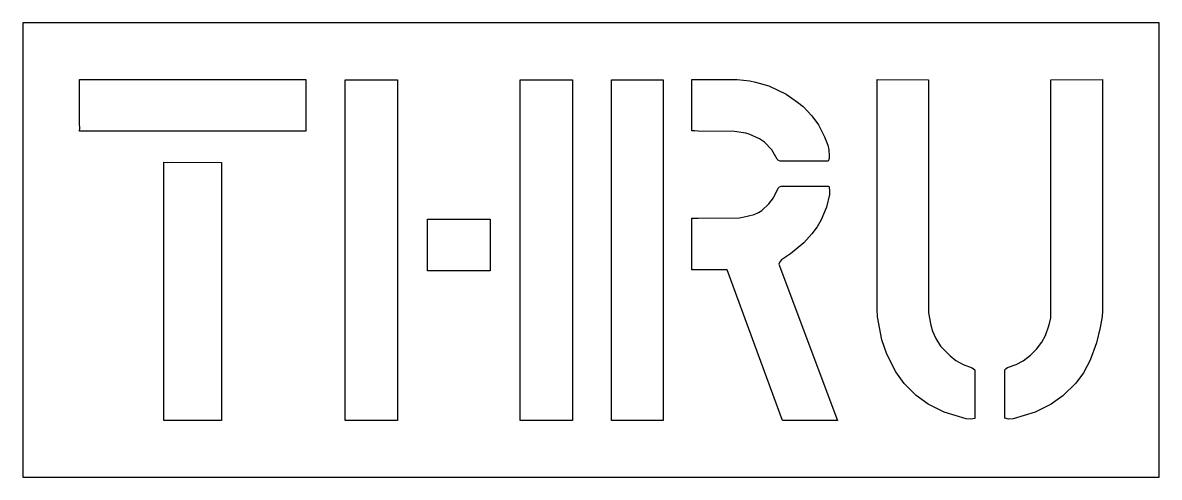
# Model space of a CAD drawing. Header units: inches. Extents: x 0 to 60, y 0 to 24.
import ezdxf

# ---------------------------------------------------------------- set-up
doc = ezdxf.new("R2010")
doc.units = ezdxf.units.IN
doc.header["$MEASUREMENT"] = 0
doc.layers.add('CUT', color=1, linetype='Continuous')

msp = doc.modelspace()

# ---------------------------------------------------------------- linework, layer by layer
at = {"layer": 'CUT'}
for points in [[(0, 0), (60, 0), (60, 24), (0, 24)], [(42.335, 17.983), (42.501, 17.528), (42.551, 17.292), (42.579, 16.973), (42.572, 16.829), (42.529, 16.686), (39.985, 16.686), (39.901, 16.734), (39.836, 16.791), (39.544, 17.281), (39.152, 17.687), (38.888, 17.867), (38.354, 18.121), (38.174, 18.168), (37.577, 18.263), (35.663, 18.269), (35.487, 18.287), (35.324, 18.291), (35.324, 21.005), (35.689, 20.998), (37.715, 20.994), (38.393, 20.927), (38.682, 20.867), (39.381, 20.663), (40.308, 20.226), (40.906, 19.811), (41.195, 19.57), (41.665, 19.086), (42.01, 18.604)], [(3, 18.687), (3.004, 20.995), (14.949, 20.995), (14.949, 18.268), (3.002, 18.268), (3.006, 18.427)], [(19.787, 2.996), (17.016, 2.998), (17.016, 20.985), (19.787, 20.992)], [(26.252, 3.004), (26.252, 20.991), (29.022, 20.993), (29.022, 2.999)], [(33.803, 2.999), (31.087, 3.004), (31.087, 20.991), (33.803, 20.993)], [(50.055, 3.06), (49.799, 3.084), (48.639, 3.44), (47.795, 3.861), (47.163, 4.32), (46.535, 4.95), (46.092, 5.56), (45.619, 6.5), (45.357, 7.265), (45.132, 8.469), (45.104, 8.862), (45.104, 20.995), (47.819, 20.991), (47.819, 8.686), (47.938, 8.033), (48.026, 7.723), (48.197, 7.328), (48.448, 6.916), (48.966, 6.407), (49.254, 6.165), (49.656, 5.95), (50.124, 5.786), (50.264, 5.681), (50.264, 3.108)], [(51.84, 3.115), (51.84, 5.673), (51.919, 5.744), (51.993, 5.793), (52.438, 5.946), (52.816, 6.151), (53.201, 6.446), (53.525, 6.769), (53.795, 7.139), (54, 7.485), (54.183, 8.048), (54.284, 8.414), (54.284, 20.992), (57, 20.995), (57, 8.774), (56.982, 8.484), (56.885, 7.9), (56.685, 7.097), (56.351, 6.186), (55.992, 5.522), (55.597, 4.977), (54.908, 4.293), (54.295, 3.853), (53.45, 3.434), (52.29, 3.08), (52.034, 3.061)], [(10.497, 2.996), (7.455, 2.996), (7.455, 16.629), (7.617, 16.625), (7.873, 16.631), (10.497, 16.628)], [(39.952, 15.327), (40.036, 15.377), (42.557, 15.377), (42.595, 15.168), (42.591, 14.937), (42.436, 14.267), (42.147, 13.6), (41.935, 13.225), (41.667, 12.853), (41.231, 12.374), (40.525, 11.789), (40.061, 11.479), (39.972, 11.369), (39.923, 11.25), (43.007, 2.996), (40.104, 2.995), (37.181, 10.958), (35.324, 10.958), (35.324, 13.674), (35.557, 13.677), (35.661, 13.684), (37.818, 13.692), (38.023, 13.725), (38.615, 13.879), (38.835, 13.979), (39.016, 14.092), (39.389, 14.441), (39.638, 14.755), (39.888, 15.268)], [(21.375, 10.904), (21.362, 10.926), (21.362, 13.631), (24.676, 13.631), (24.676, 10.904)]]:
    msp.add_lwpolyline(points, close=True, dxfattribs=at)

doc.saveas('drawing.dxf')
